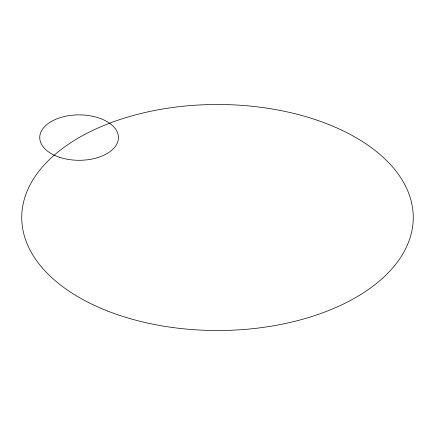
<?xml version="1.0" encoding="UTF-8"?>
<svg xmlns="http://www.w3.org/2000/svg" width="435" height="435" viewBox="0 0 435 435"><rect width="100%" height="100%" fill="white"/><g stroke="black" fill="none" stroke-linecap="round" stroke-linejoin="round"><path stroke-width="0.65" d="M59.41 157.258A39.346 22.718 0 0 0 118.429 137.585A39.346 22.718 0 0 0 59.41 117.912A39.346 22.718 0 0 0 59.41 157.258M107.782 311.096A195.75 113.013 0 0 0 412.75 225.564A195.75 113.013 0 0 0 131.968 115.846A195.75 113.013 0 0 0 107.782 311.096"/></g></svg>
